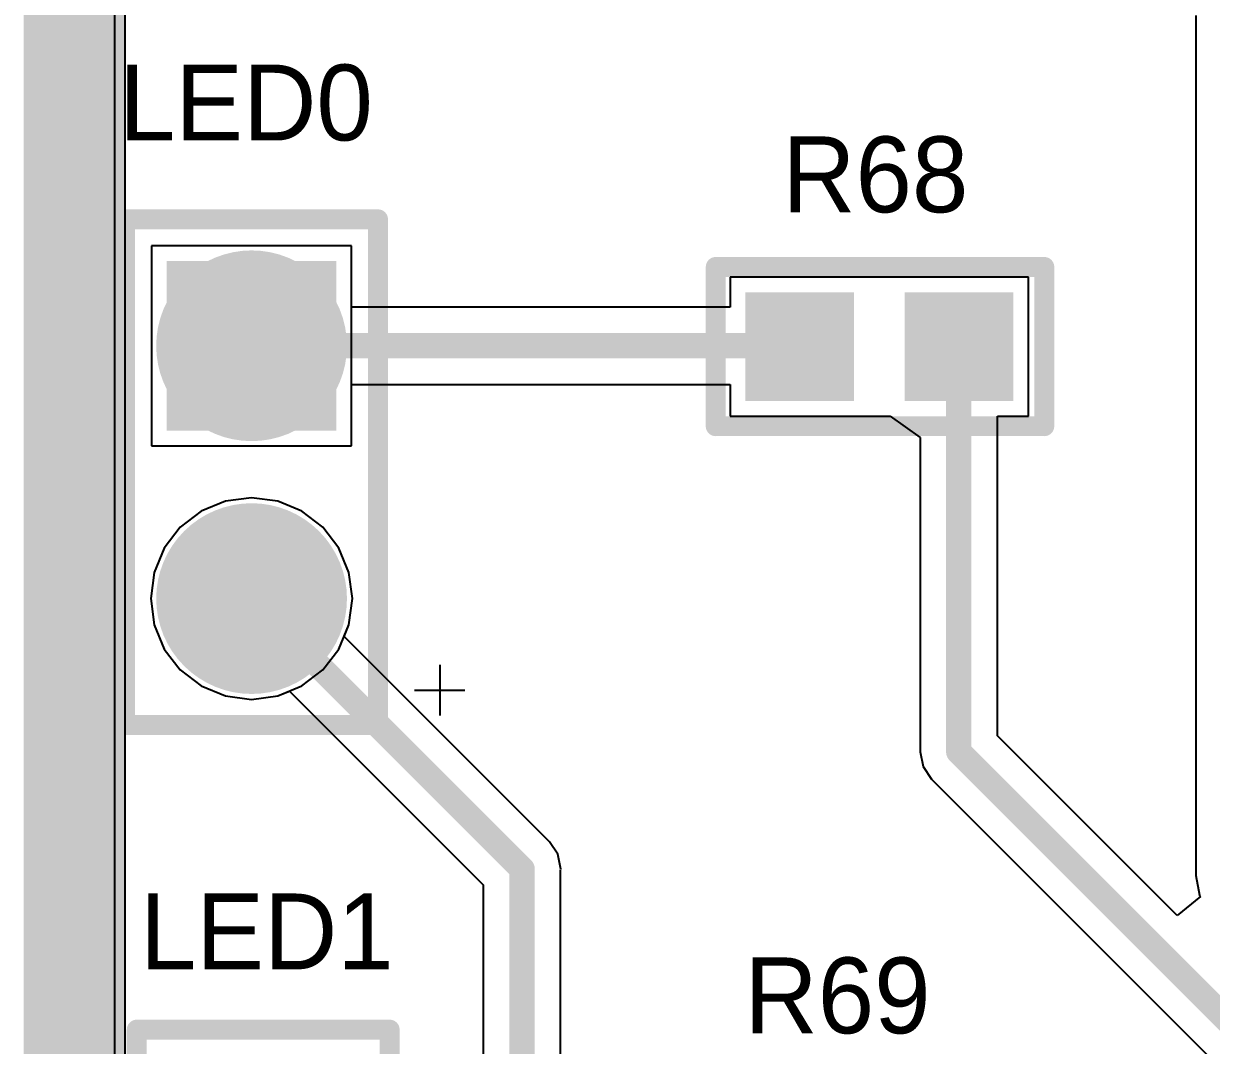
# Model space of a CAD drawing. Header units: millimetres. Extents: x 6.83 to 16.18, y 4.59 to 12.3.
# Drawn here: x 7.0886 to 7.5582, y 10.9869 to 11.3909 of the extents above; entities that cross this region are included whole.
import ezdxf

# ---------------------------------------------------------------- set-up
doc = ezdxf.new("R2010")
doc.units = ezdxf.units.MM
doc.header["$MEASUREMENT"] = 0
for name, color, linetype in [('BottomLayer', 5, 'Continuous'), ('BottomSolder', 6, 'Continuous'), ('InternalPlane1', 76, 'Continuous'), ('InternalPlane2', 16, 'Continuous'), ('KeepOutLayer', 6, 'Continuous'), ('Mechanical1', 6, 'Continuous'), ('MultiLayer', 9, 'Continuous'), ('PadHoleLayer', 156, 'Continuous'), ('TopLayer', 1, 'Continuous'), ('TopOverlay', 2, 'Continuous'), ('TopPaste', 8, 'Continuous'), ('TopSolder', 216, 'Continuous')]:
    doc.layers.add(name, color=color, linetype=linetype)

# ---------------------------------------------------------------- blocks, each defined once
blk = doc.blocks.new('0603_22')
at = {"layer": 'TopLayer'}
for points in [[(0.02175, -0.04726), (0.02175, -0.01226), (-0.01325, -0.04726), (-0.01325, -0.01226)], [(0.02175, -0.11026), (0.02175, -0.07526), (-0.01325, -0.11026), (-0.01325, -0.07526)]]:
    blk.add_solid(points, dxfattribs=at)
at = {"layer": 'TopOverlay', "const_width": 0.00787}
for points in [[(0.03575, 0.00394), (-0.02724, 0.00394)], [(-0.02724, -0.12598), (-0.02724, 0.00394)], [(0.03575, -0.12598), (0.03575, 0.00394)], [(0.03575, -0.12598), (-0.02724, -0.12598)]]:
    blk.add_lwpolyline(points, dxfattribs=at)
at = {"layer": 'TopOverlay', "const_width": 0.00394}
for points in [[(-0.02921, 0.00394, 1), (-0.02528, 0.00394, 1)], [(-0.02921, 0.00394, 1), (-0.02528, 0.00394, 1)], [(0.03378, 0.00394, 1), (0.03772, 0.00394, 1)], [(0.03378, 0.00394, 1), (0.03772, 0.00394, 1)], [(-0.02921, -0.12598, 1), (-0.02528, -0.12598, 1)], [(-0.02921, -0.12598, 1), (-0.02528, -0.12598, 1)], [(0.03378, -0.12598, 1), (0.03772, -0.12598, 1)], [(0.03378, -0.12598, 1), (0.03772, -0.12598, 1)]]:
    blk.add_lwpolyline(points, format="xyb", close=True, dxfattribs=at)
at = {"layer": 'TopPaste'}
for points in [[(0.02175, -0.04726), (0.02175, -0.01226), (-0.01325, -0.04726), (-0.01325, -0.01226)], [(0.02175, -0.11026), (0.02175, -0.07526), (-0.01325, -0.11026), (-0.01325, -0.07526)]]:
    blk.add_solid(points, dxfattribs=at)
at = {"layer": 'TopSolder'}
for points in [[(0.02575, -0.05126), (0.02575, -0.00826), (-0.01725, -0.05126), (-0.01725, -0.00826)], [(0.02575, -0.11426), (0.02575, -0.07126), (-0.01725, -0.11426), (-0.01725, -0.07126)]]:
    blk.add_solid(points, dxfattribs=at)
blk = doc.blocks.new('HDR1X2_213')
at = {"layer": 'BottomLayer', "const_width": 0.02953}
blk.add_lwpolyline([(0.08524, 0, 1), (0.11476, 0, 1)], format="xyb", close=True, dxfattribs=at)
at = {"layer": 'BottomLayer'}
blk.add_solid([(-0.02953, -0.02953), (0.02953, -0.02953), (-0.02953, 0.02953), (0.02953, 0.02953)], dxfattribs=at)
at = {"layer": 'BottomSolder', "const_width": 0.03353}
blk.add_lwpolyline([(0.08324, 0, 1), (0.11676, 0, 1)], format="xyb", close=True, dxfattribs=at)
at = {"layer": 'BottomSolder'}
blk.add_solid([(-0.03353, -0.03353), (0.03353, -0.03353), (-0.03353, 0.03353), (0.03353, 0.03353)], dxfattribs=at)
at = {"layer": 'InternalPlane1', "const_width": 0.03772}
for points in [[(-0.01886, 0, 1), (0.01886, 0, 1)], [(0.08114, 0, 1), (0.11886, 0, 1)]]:
    blk.add_lwpolyline(points, format="xyb", close=True, dxfattribs=at)
at = {"layer": 'InternalPlane2', "const_width": 0.03772}
for points in [[(-0.01886, 0, 1), (0.01886, 0, 1)], [(0.08114, 0, 1), (0.11886, 0, 1)]]:
    blk.add_lwpolyline(points, format="xyb", close=True, dxfattribs=at)
at = {"layer": 'MultiLayer', "const_width": 0.02953}
blk.add_lwpolyline([(0.08524, 0, 1), (0.11476, 0, 1)], format="xyb", close=True, dxfattribs=at)
at = {"layer": 'MultiLayer'}
blk.add_solid([(-0.02953, -0.02953), (0.02953, -0.02953), (-0.02953, 0.02953), (0.02953, 0.02953)], dxfattribs=at)
at = {"layer": 'PadHoleLayer', "const_width": 0.01772}
for points in [[(-0.00886, 0, 1), (0.00886, 0, 1)], [(0.09114, 0, 1), (0.10886, 0, 1)]]:
    blk.add_lwpolyline(points, format="xyb", close=True, dxfattribs=at)
at = {"layer": 'TopLayer', "const_width": 0.02953}
blk.add_lwpolyline([(0.08524, 0, 1), (0.11476, 0, 1)], format="xyb", close=True, dxfattribs=at)
at = {"layer": 'TopLayer'}
blk.add_solid([(-0.02953, -0.02953), (0.02953, -0.02953), (-0.02953, 0.02953), (0.02953, 0.02953)], dxfattribs=at)
at = {"layer": 'TopOverlay', "const_width": 0.00787}
for points in [[(-0.05, -0.05), (-0.05, 0.05)], [(0.15, 0.05), (-0.05, 0.05)], [(0.15, -0.05), (0.15, 0.05)], [(0.15, -0.05), (-0.05, -0.05)]]:
    blk.add_lwpolyline(points, dxfattribs=at)
at = {"layer": 'TopOverlay', "const_width": 0.00394}
for points in [[(-0.05197, 0.05, 1), (-0.04803, 0.05, 1)], [(-0.05197, 0.05, 1), (-0.04803, 0.05, 1)], [(0.14803, 0.05, 1), (0.15197, 0.05, 1)], [(0.14803, 0.05, 1), (0.15197, 0.05, 1)], [(-0.05197, -0.05, 1), (-0.04803, -0.05, 1)], [(-0.05197, -0.05, 1), (-0.04803, -0.05, 1)], [(0.14803, -0.05, 1), (0.15197, -0.05, 1)], [(0.14803, -0.05, 1), (0.15197, -0.05, 1)]]:
    blk.add_lwpolyline(points, format="xyb", close=True, dxfattribs=at)
at = {"layer": 'TopSolder', "const_width": 0.03353}
blk.add_lwpolyline([(0.08324, 0, 1), (0.11676, 0, 1)], format="xyb", close=True, dxfattribs=at)
at = {"layer": 'TopSolder'}
blk.add_solid([(-0.03353, -0.03353), (0.03353, -0.03353), (-0.03353, 0.03353), (0.03353, 0.03353)], dxfattribs=at)
blk = doc.blocks.new('HDR1X2_214')
at = {"layer": 'BottomLayer', "const_width": 0.02953}
blk.add_lwpolyline([(0.08524, 0, 1), (0.11476, 0, 1)], format="xyb", close=True, dxfattribs=at)
at = {"layer": 'BottomLayer'}
blk.add_solid([(-0.02953, -0.02953), (0.02953, -0.02953), (-0.02953, 0.02953), (0.02953, 0.02953)], dxfattribs=at)
at = {"layer": 'BottomSolder', "const_width": 0.03353}
blk.add_lwpolyline([(0.08324, 0, 1), (0.11676, 0, 1)], format="xyb", close=True, dxfattribs=at)
at = {"layer": 'BottomSolder'}
blk.add_solid([(-0.03353, -0.03353), (0.03353, -0.03353), (-0.03353, 0.03353), (0.03353, 0.03353)], dxfattribs=at)
at = {"layer": 'InternalPlane1', "const_width": 0.03772}
for points in [[(-0.01886, 0, 1), (0.01886, 0, 1)], [(0.08114, 0, 1), (0.11886, 0, 1)]]:
    blk.add_lwpolyline(points, format="xyb", close=True, dxfattribs=at)
at = {"layer": 'InternalPlane2', "const_width": 0.03772}
for points in [[(-0.01886, 0, 1), (0.01886, 0, 1)], [(0.08114, 0, 1), (0.11886, 0, 1)]]:
    blk.add_lwpolyline(points, format="xyb", close=True, dxfattribs=at)
at = {"layer": 'MultiLayer', "const_width": 0.02953}
blk.add_lwpolyline([(0.08524, 0, 1), (0.11476, 0, 1)], format="xyb", close=True, dxfattribs=at)
at = {"layer": 'MultiLayer'}
blk.add_solid([(-0.02953, -0.02953), (0.02953, -0.02953), (-0.02953, 0.02953), (0.02953, 0.02953)], dxfattribs=at)
at = {"layer": 'PadHoleLayer', "const_width": 0.01772}
for points in [[(-0.00886, 0, 1), (0.00886, 0, 1)], [(0.09114, 0, 1), (0.10886, 0, 1)]]:
    blk.add_lwpolyline(points, format="xyb", close=True, dxfattribs=at)
at = {"layer": 'TopLayer', "const_width": 0.02953}
blk.add_lwpolyline([(0.08524, 0, 1), (0.11476, 0, 1)], format="xyb", close=True, dxfattribs=at)
at = {"layer": 'TopLayer'}
blk.add_solid([(-0.02953, -0.02953), (0.02953, -0.02953), (-0.02953, 0.02953), (0.02953, 0.02953)], dxfattribs=at)
at = {"layer": 'TopOverlay', "const_width": 0.00787}
for points in [[(-0.05, -0.05), (-0.05, 0.05)], [(0.15, 0.05), (-0.05, 0.05)], [(0.15, -0.05), (0.15, 0.05)], [(0.15, -0.05), (-0.05, -0.05)]]:
    blk.add_lwpolyline(points, dxfattribs=at)
at = {"layer": 'TopOverlay', "const_width": 0.00394}
for points in [[(-0.05197, 0.05, 1), (-0.04803, 0.05, 1)], [(-0.05197, 0.05, 1), (-0.04803, 0.05, 1)], [(0.14803, 0.05, 1), (0.15197, 0.05, 1)], [(0.14803, 0.05, 1), (0.15197, 0.05, 1)], [(-0.05197, -0.05, 1), (-0.04803, -0.05, 1)], [(-0.05197, -0.05, 1), (-0.04803, -0.05, 1)], [(0.14803, -0.05, 1), (0.15197, -0.05, 1)], [(0.14803, -0.05, 1), (0.15197, -0.05, 1)]]:
    blk.add_lwpolyline(points, format="xyb", close=True, dxfattribs=at)
at = {"layer": 'TopSolder', "const_width": 0.03353}
blk.add_lwpolyline([(0.08324, 0, 1), (0.11676, 0, 1)], format="xyb", close=True, dxfattribs=at)
at = {"layer": 'TopSolder'}
blk.add_solid([(-0.03353, -0.03353), (0.03353, -0.03353), (-0.03353, 0.03353), (0.03353, 0.03353)], dxfattribs=at)

msp = doc.modelspace()

# ---------------------------------------------------------------- linework, layer by layer
at = {"layer": 'BottomLayer'}
for p, q in [((7.12465, 10.5991), (7.12465, 11.47248)), ((7.21827, 11.30305), (7.13921, 11.30305)), ((7.13921, 11.30305), (7.13921, 11.224)), ((7.21827, 11.224), (7.21827, 11.30305)), ((7.13921, 11.224), (7.21827, 11.224)), ((7.16842, 11.20204), (7.15881, 11.19805)), ((7.17874, 11.20339), (7.16842, 11.20204)), ((7.18906, 11.20204), (7.17874, 11.20339)), ((7.19867, 11.19805), (7.18906, 11.20204)), ((7.15881, 11.19805), (7.15055, 11.19172)), ((7.20693, 11.19172), (7.19867, 11.19805)), ((7.15055, 11.19172), (7.14421, 11.18346)), ((7.21327, 11.18346), (7.20693, 11.19172)), ((7.14421, 11.18346), (7.14023, 11.17384)), ((7.21725, 11.17384), (7.21327, 11.18346)), ((7.14023, 11.17384), (7.13887, 11.16353)), ((7.21861, 11.16353), (7.21725, 11.17384)), ((7.13887, 11.16353), (7.14023, 11.15321)), ((7.21725, 11.15321), (7.21861, 11.16353)), ((7.14023, 11.15321), (7.14421, 11.14359)), ((7.21533, 11.14857), (7.21725, 11.15321)), ((7.29654, 11.06735), (7.21533, 11.14857)), ((7.14421, 11.14359), (7.15055, 11.13533)), ((7.15055, 11.13533), (7.15881, 11.129)), ((7.15881, 11.129), (7.16842, 11.12502)), ((7.16842, 11.12502), (7.17874, 11.12366)), ((7.17874, 11.12366), (7.18906, 11.12502)), ((7.18906, 11.12502), (7.1937, 11.12694)), ((7.1937, 11.12694), (7.27033, 11.0503)), ((7.29986, 11.06239), (7.29654, 11.06735)), ((7.30102, 11.05654), (7.29986, 11.06239)), ((7.30092, 11.05603), (7.30102, 11.05654)), ((7.30092, 10.93388), (7.30092, 11.05603)), ((7.27033, 11.0503), (7.27033, 10.94022))]:
    msp.add_line(p, q, dxfattribs=at)
at = {"layer": 'BottomLayer', "const_width": 0.01}
for points in [[(7.17874, 11.16353), (7.28573, 11.05654)], [(7.28563, 11.05644), (7.28573, 11.05654)], [(7.28563, 10.93388), (7.28563, 11.05644)]]:
    msp.add_lwpolyline(points, dxfattribs=at)
at = {"layer": 'BottomLayer', "const_width": 0.005}
for points in [[(7.17624, 11.16353, 1), (7.18124, 11.16353, 1)], [(7.28313, 11.05644, 1), (7.28813, 11.05644, 1)], [(7.28313, 11.05644, 1), (7.28813, 11.05644, 1)], [(7.28323, 11.05654, 1), (7.28823, 11.05654, 1)], [(7.28323, 11.05654, 1), (7.28823, 11.05654, 1)]]:
    msp.add_lwpolyline(points, format="xyb", close=True, dxfattribs=at)
at = {"layer": 'InternalPlane1'}
msp.add_line((7.12874, 4.86108), (7.12874, 12.25789), dxfattribs=at)
at = {"layer": 'InternalPlane1', "const_width": 0.04}
msp.add_lwpolyline([(7.10864, 4.84098), (7.10864, 12.27799)], dxfattribs=at)
at = {"layer": 'InternalPlane2'}
msp.add_line((7.12874, 4.86108), (7.12874, 12.25789), dxfattribs=at)
at = {"layer": 'InternalPlane2', "const_width": 0.04}
msp.add_lwpolyline([(7.10864, 4.84098), (7.10864, 12.27799)], dxfattribs=at)
at = {"layer": 'KeepOutLayer', "const_width": 0.01}
msp.add_lwpolyline([(7.10936, 4.84067), (7.10936, 12.27767)], dxfattribs=at)
at = {"layer": 'Mechanical1', "const_width": 0.01}
msp.add_lwpolyline([(7.10936, 4.84067), (7.10936, 12.27767)], dxfattribs=at)
at = {"layer": 'TopLayer'}
for p, q in [((7.12465, 10.5991), (7.12465, 11.47248)), ((7.5521, 11.39414), (7.5521, 11.05399)), ((7.21827, 11.30305), (7.13921, 11.30305)), ((7.13921, 11.30305), (7.13921, 11.224)), ((7.21827, 11.27882), (7.21827, 11.30305)), ((7.4192, 11.2907), (7.36802, 11.2907)), ((7.36802, 11.2907), (7.36802, 11.27882)), ((7.42302, 11.2907), (7.4192, 11.2907)), ((7.43483, 11.2907), (7.42302, 11.2907)), ((7.48601, 11.2907), (7.43483, 11.2907)), ((7.48601, 11.2357), (7.48601, 11.2907)), ((7.36802, 11.27882), (7.21827, 11.27882)), ((7.21827, 11.224), (7.21827, 11.24823)), ((7.21827, 11.24823), (7.36802, 11.24823)), ((7.36802, 11.24823), (7.36802, 11.2357)), ((7.36802, 11.2357), (7.4192, 11.2357)), ((7.4192, 11.2357), (7.43127, 11.2357)), ((7.43127, 11.2357), (7.44308, 11.22731)), ((7.47367, 11.1093), (7.47367, 11.2357)), ((7.47367, 11.2357), (7.48601, 11.2357)), ((7.13921, 11.224), (7.21827, 11.224)), ((7.44308, 11.22731), (7.44308, 11.10296)), ((7.16842, 11.20204), (7.15881, 11.19805)), ((7.17874, 11.20339), (7.16842, 11.20204)), ((7.18906, 11.20204), (7.17874, 11.20339)), ((7.19867, 11.19805), (7.18906, 11.20204)), ((7.15881, 11.19805), (7.15055, 11.19172)), ((7.20693, 11.19172), (7.19867, 11.19805)), ((7.15055, 11.19172), (7.14421, 11.18346)), ((7.21327, 11.18346), (7.20693, 11.19172)), ((7.14421, 11.18346), (7.14023, 11.17384)), ((7.21725, 11.17384), (7.21327, 11.18346)), ((7.14023, 11.17384), (7.13887, 11.16353)), ((7.21861, 11.16353), (7.21725, 11.17384)), ((7.13887, 11.16353), (7.14023, 11.15321)), ((7.21725, 11.15321), (7.21861, 11.16353)), ((7.14023, 11.15321), (7.14421, 11.14359)), ((7.21327, 11.14359), (7.21725, 11.15321)), ((7.14421, 11.14359), (7.15055, 11.13533)), ((7.20693, 11.13533), (7.21327, 11.14359)), ((7.15055, 11.13533), (7.15881, 11.129)), ((7.19867, 11.129), (7.20693, 11.13533)), ((7.15881, 11.129), (7.16842, 11.12502)), ((7.16842, 11.12502), (7.17874, 11.12366)), ((7.17874, 11.12366), (7.18906, 11.12502)), ((7.18906, 11.12502), (7.19867, 11.129)), ((7.54481, 11.03816), (7.47367, 11.1093)), ((7.44308, 11.10296), (7.44425, 11.09711)), ((7.44425, 11.09711), (7.44756, 11.09215)), ((7.44756, 11.09215), (8.21016, 10.32955)), ((7.5521, 11.05399), (7.55365, 11.04619)), ((7.55398, 11.04569), (7.54481, 11.03816)), ((7.55365, 11.04619), (7.55398, 11.04569))]:
    msp.add_line(p, q, dxfattribs=at)
at = {"layer": 'TopLayer', "const_width": 0.01}
for points in [[(7.17874, 11.26353), (7.3926, 11.26353)], [(7.45838, 11.10296), (7.45838, 11.26415)], [(7.45838, 11.10296), (8.22249, 10.33885)]]:
    msp.add_lwpolyline(points, dxfattribs=at)
at = {"layer": 'TopLayer', "const_width": 0.005}
for points in [[(7.17624, 11.26353, 1), (7.18124, 11.26353, 1)], [(7.3901, 11.26353, 1), (7.3951, 11.26353, 1)], [(7.45588, 11.26415, 1), (7.46088, 11.26415, 1)], [(7.45588, 11.10296, 1), (7.46088, 11.10296, 1)], [(7.45588, 11.10296, 1), (7.46088, 11.10296, 1)]]:
    msp.add_lwpolyline(points, format="xyb", close=True, dxfattribs=at)
at = {"layer": 'TopOverlay'}
for p, q in [((7.25313, 11.13732), (7.25313, 11.11733)), ((7.24314, 11.12732), (7.26313, 11.12732))]:
    msp.add_line(p, q, dxfattribs=at)

# ---------------------------------------------------------------- block references
at = {"rotation": 270}
for name, p in [('HDR1X2_213', (7.17874, 11.26353)), ('0603_22', (7.48827, 11.26746)), ('HDR1X2_214', (7.18334, 10.94304))]:
    msp.add_blockref(name, p, dxfattribs=at)

# ---------------------------------------------------------------- texts
at = {"layer": 'TopOverlay'}
for s, p in [('LED0', (7.12634, 11.34474)), ('R68', (7.3886, 11.31632)), ('LED1', (7.13459, 11.0169)), ('R69', (7.37365, 10.99159))]:
    msp.add_text(s, height=0.03, dxfattribs=at).set_placement(p)

doc.saveas('drawing.dxf')
